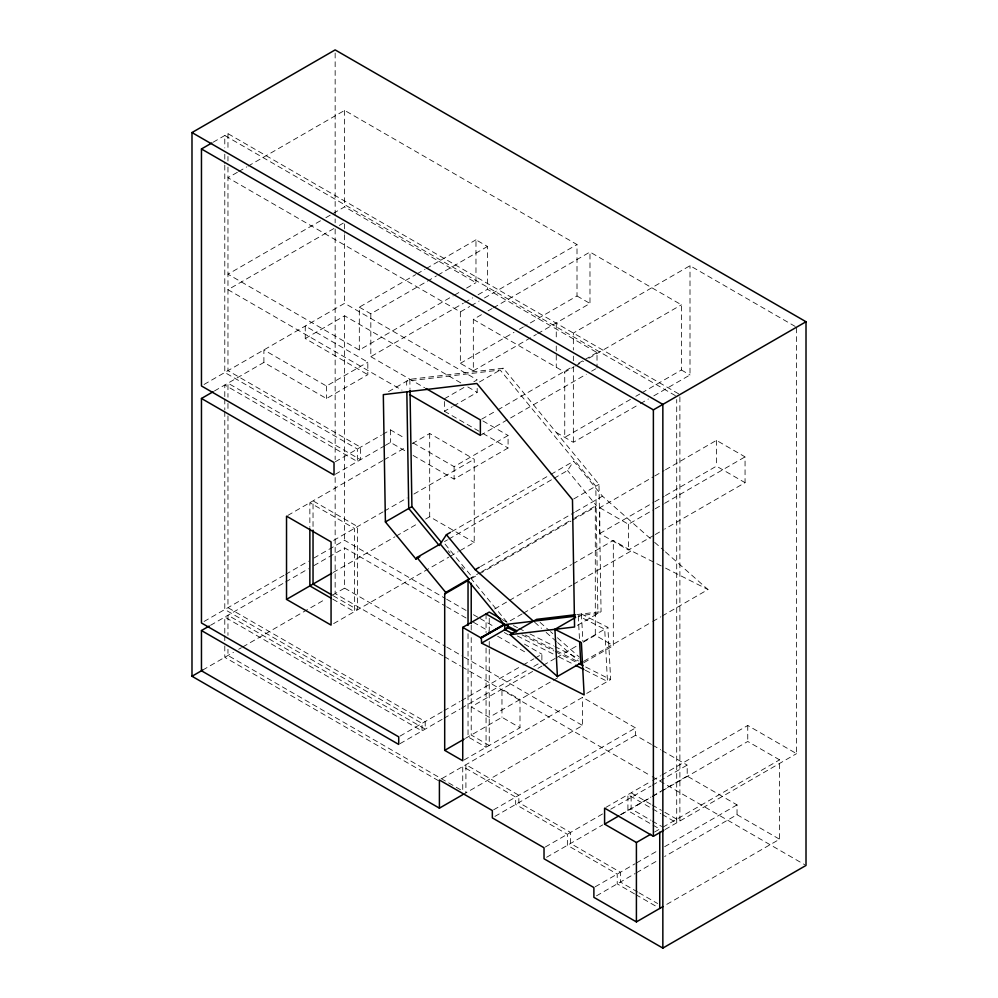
<?xml version="1.0" encoding="UTF-8"?>
<svg xmlns="http://www.w3.org/2000/svg" width="998" height="998" viewBox="0 0 998 998"><rect width="100%" height="100%" fill="white"/><g stroke="black" fill="none" stroke-linecap="round" stroke-linejoin="round"><path stroke-width="0.75" stroke-dasharray="4.99 3.74" d="M522.104 613.92L507.271 622.49L471.218 578.678L472.241 577.131L443.461 542.163L447.503 539.831M554.052 478.316L567.538 470.532L573.688 461.213L602.468 496.181L653.49 541.328M572.365 520.282L595.295 507.046L596.317 505.487L567.538 470.532M213.123 142.227L227.968 133.657L679.888 394.559L679.888 820.992L662.747 811.1M237.362 172.317L227.968 177.731L460.352 311.9L469.746 306.486M238.697 171.544L246.743 166.903M248.09 166.13L344.622 110.391L577.006 244.547L577.006 295.982L524.711 326.171M320.495 220.783L227.968 274.201L359.317 350.036L453.179 295.845M325.859 217.689L344.622 206.848L475.971 282.683L475.971 239.819L487.473 246.469L487.473 289.32L597.016 352.568L597.016 368.062M333.893 228.53L227.968 289.682L401.994 390.156M339.258 225.436L343.287 223.115M204.054 384.467L344.622 303.305L477.181 379.839L473.264 382.109M359.317 350.036L359.317 307.172L415.63 274.662M416.977 273.889L425.023 269.235M426.358 268.462L475.971 239.819M214.42 390.991L263.896 362.424L326.471 398.551L367.825 374.674L367.825 362.162L305.251 326.034L305.251 338.547L367.825 374.674M305.251 338.547L344.622 315.817L461.113 383.07M359.317 307.172L370.819 313.809L436.525 275.885M437.873 275.111L487.473 246.469M454.514 295.071L461.226 291.191M466.59 288.098L475.971 282.683M370.819 313.809L370.819 356.673L463.346 303.255M464.681 302.481L472.728 297.841M478.092 294.747L487.473 289.32M263.896 362.424L263.896 349.924L326.471 386.039L367.825 362.162M471.081 305.712L479.127 301.059M484.492 297.965L577.006 244.547M460.352 311.9L460.352 363.334L473.326 370.819L473.326 319.385L482.708 313.971M488.072 310.877L492.101 308.557M493.436 307.783L589.98 252.045L681.397 304.814L681.397 369.996L641.165 393.224M388.509 391.64L409.829 379.327L503.366 368.187L598.987 484.367L601.07 611.674L575.858 626.233M460.352 363.334L513.995 332.371M519.347 329.265L523.376 326.945M473.326 370.819L536.35 334.442M537.685 333.656L589.98 303.467L589.98 252.045M335.316 461.75L381.373 435.165M382.671 434.404L390.48 429.901L405.063 438.322M444.459 398.738L465.405 386.65M479.452 381.997L503.366 368.187M795.194 326.433L690.005 265.705L573.351 333.058L573.351 349.986M335.316 474.262L383.968 446.168M385.278 445.42L390.48 442.413L405.063 450.822M444.459 401.52L444.459 411.251L452.306 406.71M453.616 405.961L477.181 392.351L477.181 386.787M287.823 515.417L382.758 460.602M384.105 459.829L405.55 447.441M412.261 443.574L429.689 433.519L474.225 459.23L474.225 542.45L459.479 550.958M481.71 419.148L496.455 410.627M497.802 409.854L572.889 366.503M578.254 363.409L583.618 360.303M584.953 359.529L597.016 352.568M473.326 319.385L564.743 372.167L574.124 366.753M575.472 365.979L583.518 361.326M588.882 358.232L681.397 304.814M480.362 435.402L586.3 374.25M591.652 371.156L595.681 368.836M413.022 442.912L454.115 466.64L508.082 435.477L508.082 447.99L454.115 479.14L413.022 455.412M333.656 540.392L383.057 511.874M384.392 511.088L407.184 497.94M413.896 494.06L474.225 459.23M204.054 621.48L284.293 575.147M285.628 574.374L308.419 561.213M313.784 558.119L344.622 540.317L445.258 598.413M210.528 625.309L284.293 582.72M285.628 581.946L308.419 568.785M313.784 565.691L344.622 547.89L445.258 605.986M630.449 399.412L564.743 437.349L564.743 372.167M635.801 396.318L639.83 393.998M333.145 572.465L394.834 536.862M396.169 536.088L417.626 523.701M425.672 519.047L429.689 516.727L474.225 542.45M556.26 432.446L573.351 442.326L639.057 404.39M640.392 403.616L648.438 398.975M653.802 395.869L690.005 374.974L690.005 265.705M202.694 670.07L233.47 652.305M238.697 649.286L241.379 647.739M242.726 646.966L325.859 598.975M332.484 595.145L344.622 588.134L344.622 547.89M451.795 531.597L549.574 475.135M550.921 474.362L573.688 461.213M448.851 539.045L552.705 479.09M333.656 623.6L448.751 557.158M450.098 556.385L458.144 551.732M573.775 498.925L598.987 484.367M480.562 566.552L574.337 512.423M575.671 511.65L602.468 496.181M469.06 578.965L480.325 572.453M481.685 571.679L573.388 518.723M574.736 517.95L596.317 505.487M471.218 578.678L477.955 574.786M479.302 574.012L571.018 521.056M653.877 535.315L628.403 550.023L599.798 533.506L599.798 507.72L653.428 476.757M654.763 475.984L664.157 470.557M665.491 469.784L716.452 440.368L745.057 456.884L745.057 482.67L664.606 529.115M599.798 533.506L653.428 502.53M654.763 501.757L664.157 496.343M665.491 495.569L716.452 466.153L745.057 482.67M599.798 507.72L628.403 524.237L653.877 509.529M655.224 508.755L663.271 504.115M664.606 503.341L745.057 456.884M494.634 608.967L508.119 601.183M509.467 600.397L571.505 564.581M572.864 563.808L613.321 540.442L631.347 550.846L664.194 567.438M655.224 534.541L663.271 529.888M523.451 613.146L572.004 585.115M573.351 584.329L631.347 550.846M586.724 693.398L610.651 679.588L607.894 627.368L581.435 614.019L578.254 615.853L579.451 638.67M400.011 736.1L442.65 711.487M443.998 710.713L460.09 701.419M461.425 700.646L521.767 665.803M523.102 665.03L533.83 658.842M535.178 658.069L541.877 654.201L541.877 660.252M400.011 743.672L442.65 719.059M443.998 718.273L460.09 708.992M461.425 708.218L528.466 669.508M533.83 666.415L539.194 663.321M583.98 641.178L607.894 627.368M532.633 671.429L471.218 706.883L489.245 717.3L551.994 681.06M537.959 668.348L541.964 666.04M543.299 665.267L555.3 658.343M556.622 657.57L577.954 645.257M583.294 642.176L595.295 635.252L613.321 645.656L613.321 540.442M583.917 661.187L651.357 622.253M652.704 621.48L660.788 616.801M662.148 616.028L707.994 589.556L665.092 551.582M553.329 680.299L558.655 677.218M583.992 662.597L613.321 645.656M465.442 738.383L501.969 717.3L519.995 727.704L519.995 699.536L501.969 689.131L501.969 717.3M464.02 760.014L519.995 727.704M442.002 778.502L582.57 697.34L635.551 727.929L635.551 735.277L651.432 744.446M462.735 794.695L582.57 725.509L582.57 697.34M493.636 809.802L635.551 727.929M494.921 816.401L635.551 735.277M605.886 807.382L651.22 781.209M652.555 780.436L660.601 775.795M661.948 775.022L747.751 725.484L796.541 753.64L796.541 327.219M545.32 847.003L602.717 813.857M610.764 809.216L650.995 786M652.33 785.214L687.198 765.092L687.198 776.12L737.035 804.887L737.035 814.692L664.643 856.496M546.617 857.27L602.717 824.884M620.145 814.817L650.995 797.015M652.33 796.242L687.198 776.12M621.442 814.405L651.22 797.215M652.555 796.441L660.601 791.801M661.948 791.027L747.751 741.477L779.575 759.852L779.575 839.243L662.922 906.596M654.551 832.033L659.74 829.039L627.917 810.663L627.917 794.67L660.888 813.694M662.922 827.192L779.575 759.852M665.042 829.563L796.541 753.64M595.182 886.81L635.14 863.732M636.487 862.958L657.932 850.57M664.643 846.703L737.035 804.887M596.48 895.855L635.14 873.524M636.487 872.751L657.932 860.363M576.794 614.568L601.07 611.674M665.566 568.124L707.994 589.556M513.371 625.571L517.525 627.667M518.898 628.366L524.437 631.16M529.975 633.942L553.491 645.818M554.876 646.517L578.391 658.393M525.41 635.09L579.351 662.323M521.954 634.815L553.828 650.908M555.212 651.607L576.008 662.098M585.701 667.001L610.651 679.588M517.388 635.951L553.416 654.139M558.967 656.934L574.212 664.631M585.29 670.232L607.458 681.422L604.713 629.214L578.254 615.853L597.889 613.508L595.806 486.201L500.185 370.033L406.648 381.161L406.772 388.921M577.006 295.982L589.98 303.467M681.397 369.996L690.005 374.974M675.359 395.62L224.787 135.491L224.787 147.966M467.812 386.937L477.181 392.351M482.895 420.931L508.082 435.477M370.819 356.673L424.624 387.735M444.459 411.251L481.572 432.683M482.895 433.444L508.082 447.99M502.119 619.509L507.271 622.49M446.605 599.199L466.727 610.813M473.439 614.693L478.815 617.787M480.15 618.56L494.908 627.081M504.302 632.507L508.331 634.828M524.437 644.122L541.877 654.201M446.605 606.759L466.727 618.386M473.439 622.253L489.544 631.559M497.59 636.2L527.119 653.241M652.767 745.219L660.701 749.797M662.036 750.571L687.198 765.092M344.622 588.134L445.445 646.342M446.792 647.116L462.922 656.435M464.27 657.208L582.57 725.509M737.035 814.692L779.575 839.243M443.087 655.911L335.153 593.598L335.153 476.757M444.434 656.696L460.627 666.04M461.974 666.814L650.858 775.87M652.205 776.644L804.662 864.667M333.282 595.769L357.583 609.79L357.583 526.582L313.035 500.859L313.035 528.603M332.796 599.162L354.39 611.637L354.39 528.416L309.854 502.693L309.854 527.356M650.883 804.251L631.11 792.824L631.11 808.829L650.983 820.306M652.193 805.012L661.425 810.339M662.198 814.455L676.706 822.826L676.706 399.512M652.318 821.08L661.599 826.431M460.54 789.755L227.968 655.474L227.968 649.286M637.672 892.012L620.394 882.045L620.394 872.252L570.544 843.46L570.544 832.444L518.848 802.592L518.848 795.244L465.916 764.693L465.916 792.861M638.994 892.786L657.607 903.527M438.534 780.723L224.787 657.32L224.787 643.386M634.491 893.859L617.213 883.879L617.213 874.086L567.363 845.294L567.363 834.278L515.667 804.438L515.667 797.09L462.735 766.526L462.735 790.241M635.813 894.62L657.083 906.895M654.651 542.351L663.932 550.559M540.093 622.403L549.324 630.574M550.472 631.597L552.78 633.63M557.395 637.71L579.302 657.108M534.604 622.203L541.527 628.328M546.131 632.408L556.522 641.589M557.67 642.612L578.428 660.988M448.189 550.709L450.11 553.042M461.625 567.026L463.534 569.359M581.435 614.019L582.882 641.402M409.829 379.327L409.991 388.634M747.751 725.484L747.751 741.477M716.452 440.368L716.452 466.153M628.403 524.237L628.403 550.023M595.295 507.046L595.295 635.252M573.351 356.136L573.351 360.765M573.351 366.915L573.351 442.326M556.26 323.19L556.26 339.906M556.26 345.994L556.26 353.591M556.26 355.113L556.26 367.264M489.245 618.273L489.245 630.649M489.245 641.477L489.245 647.665M489.245 649.211L489.245 745.456L471.218 735.052L471.218 634.291M486.063 613.92L486.063 632.532M486.063 648.039L486.063 747.302L468.037 736.886L468.037 633.156M471.218 625.022L471.218 632.744M454.115 466.64L454.115 479.14M429.689 433.519L429.689 516.727M390.48 429.901L390.48 442.413M344.622 110.391L344.622 206.848M344.622 223.901L344.622 233.233M344.622 234.792L344.622 303.305M344.622 315.817L344.622 540.317M335.153 53.019L335.153 222.828M335.153 229.053L335.153 459.616M326.471 386.039L326.471 398.551M227.968 133.657L227.968 150.374M227.968 156.449L227.968 161.015M227.968 167.09L227.968 370.657L360.528 447.191L360.528 459.704L227.968 383.17L227.968 397.204M227.968 403.429L227.968 409.667M227.968 415.904L227.968 607.67L425.223 721.542L425.223 729.114L227.968 615.23L227.968 635.352M224.787 154.203L224.787 163.56M224.787 165.119L224.787 372.491L357.346 449.025L357.346 461.538L224.787 385.003L224.787 397.478M224.787 399.038L224.787 409.953M224.787 411.513L224.787 609.504L422.042 723.388L422.042 730.948L224.787 617.076L224.787 634.104M224.787 635.651L224.787 641.839"/><path stroke-width="1.5" d="M582.857 661.799L557.408 676.494L510.115 634.653L574.561 626.981L572.478 499.674L476.857 383.494L383.319 394.634L385.403 521.942L415.929 559.017L416.952 557.47L440.28 543.997L469.06 578.965L468.037 580.512L444.696 593.985L444.696 750.359L462.735 760.763L462.735 627.38L489.245 612.073L500.834 618.772M450.447 532.371L446.43 534.691L439.257 545.544L408.731 508.469L406.835 392.027M444.696 593.985L445.732 592.438L469.06 578.965M191.99 132.559L335.153 49.9L806.01 321.743L806.01 865.441L662.847 948.1L191.99 676.257L191.99 132.559L662.847 404.402L662.847 948.1M462.735 794.695L439.407 808.168L201.459 670.781L201.459 630.536L398.713 744.421L398.713 736.848L201.459 622.977L201.459 398.476L334.018 475.011L334.018 462.498L201.459 385.964L201.459 148.964L211.826 142.976M201.459 398.476L213.123 391.74M385.403 521.942L411.912 506.635L410.016 390.181M201.459 630.536L209.243 626.058M286.526 599.386L331.062 625.097L331.062 541.889L286.526 516.166L286.526 599.386L331.81 573.239M191.99 676.257L202.694 670.07M201.459 148.964L653.378 409.866L806.01 321.743M415.929 559.017L419.809 556.772M446.43 534.691L475.21 569.646L479.227 567.326M462.735 627.38L480.762 637.797L504.09 624.324L517.101 630.898M480.762 637.797L504.352 624.648L575.16 616.215M481.024 638.121L504.651 624.611L504.926 629.651M505.412 628.752L507.533 627.53L516.415 632.008M481.323 638.084L481.585 643.124L508.107 627.817L507.97 625.297M510.115 634.653L536.637 619.346L575.26 614.743M557.408 676.494L554.925 629.326L575.659 617.35M444.696 750.359L464.145 739.131M663.745 830.311L653.378 836.299L604.588 808.13L604.588 824.136L618.847 815.902M604.588 824.136L636.412 842.499L650.659 834.278M439.407 808.168L439.407 779.999L492.338 810.551L492.338 817.898L544.022 847.751L544.022 858.767L593.885 887.559L593.885 897.352L636.412 921.903L662.922 906.596M554.925 629.326L581.385 642.675L584.129 694.895L481.585 643.124M578.778 663.495L582.932 665.591M504.352 629.364L513.234 633.855M575.596 665.329L583.905 669.533M425.946 388.496L480.362 419.921L480.362 435.402L410.091 394.834M486.063 613.92L504.09 624.324M331.935 594.983L313.035 584.08L313.035 530.138M331.448 598.388L309.854 585.913L309.854 528.903M475.21 569.646L533.443 621.18M411.912 506.635L441.453 542.513M504.352 624.648L468.037 580.512L468.037 625.409M416.952 557.47L445.732 592.438M579.613 641.714L580.736 663.021M659.74 832.145L659.74 908.43M653.378 409.866L653.378 836.299M636.412 842.499L636.412 921.903M471.218 583.319L471.218 623.476"/></g></svg>
